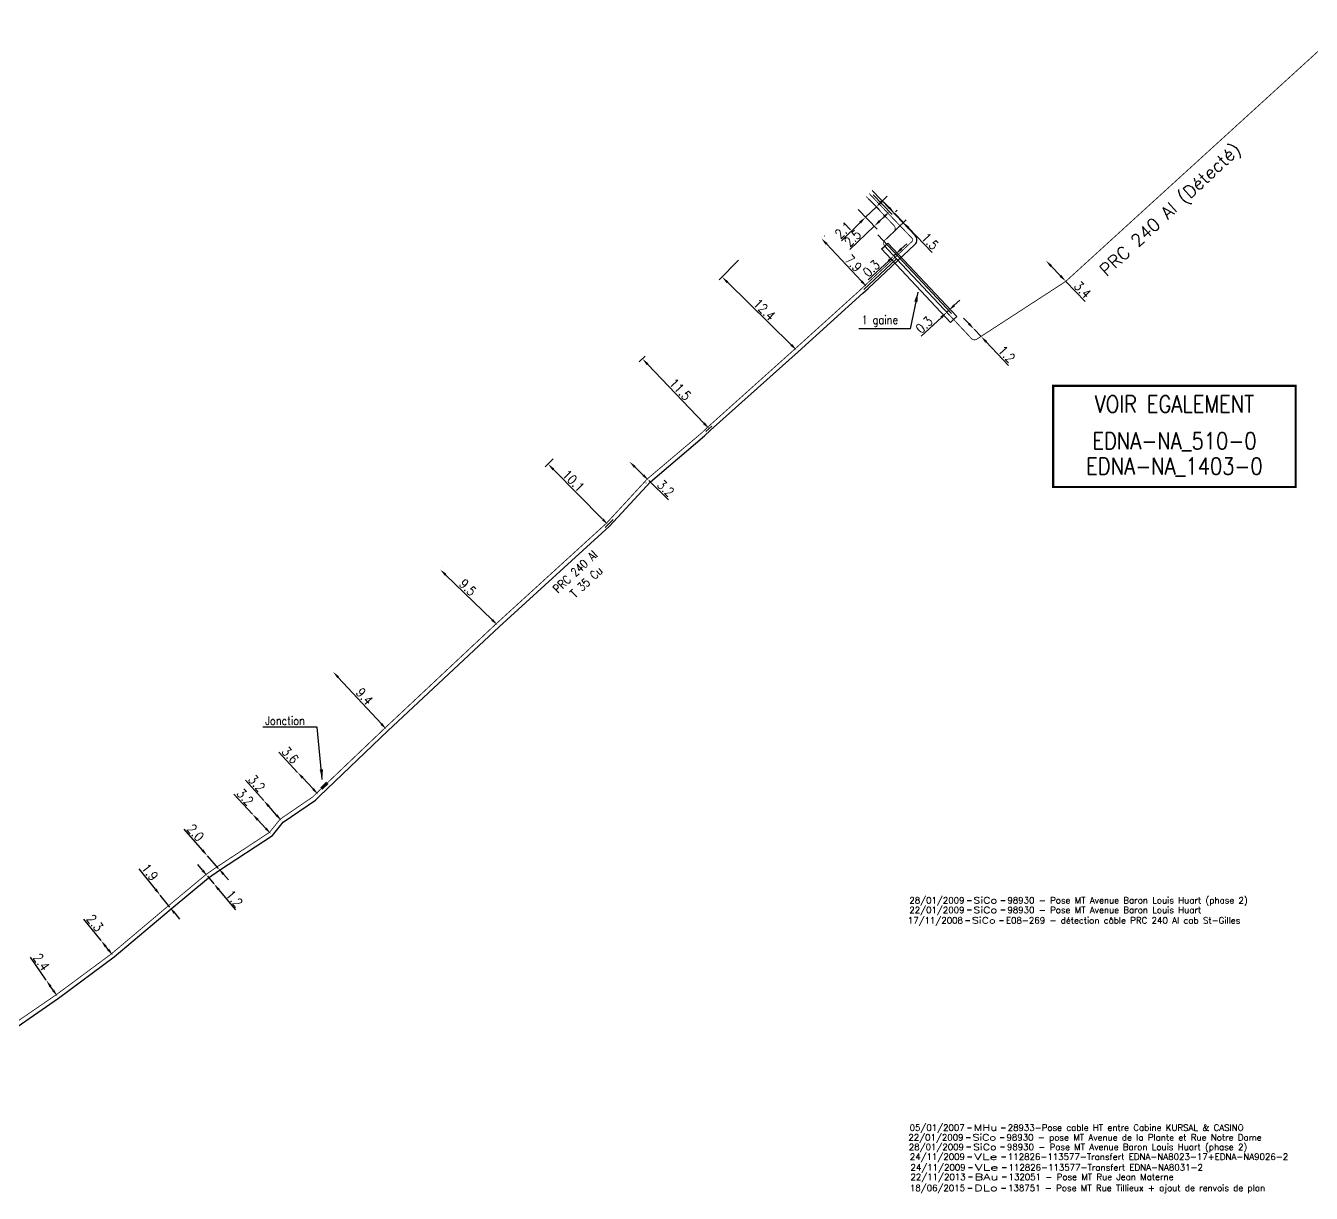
# Model space of a CAD drawing. Header units: millimetres. Extents: x 185000 to 186000, y 127000 to 128000.
# Drawn here: x 185335.6 to 185488.5, y 127728.3 to 127867.1 of the extents above; entities that cross this region are included whole.
import ezdxf
from ezdxf.enums import TextEntityAlignment as Align

# ---------------------------------------------------------------- set-up
doc = ezdxf.new("R2010")
doc.units = ezdxf.units.MM
doc.header["$PDMODE"] = 34
doc.layers.get('0').update_dxf_attribs({"linetype": 'CONTINUOUS'})
doc.layers.get('DEFPOINTS').update_dxf_attribs({"linetype": 'CONTINUOUS'})
for name, color, linetype in [('M_120', 5, 'M_ST_13'), ('M_300', 7, 'CONTINUOUS'), ('M_310', 7, 'M_MALT'), ('M_400', 7, 'CONTINUOUS'), ('M_930', 7, 'CONTINUOUS')]:
    doc.layers.add(name, color=color, linetype=linetype)
doc.layers.add('M_910', color=7, linetype='CONTINUOUS', plot=False)
doc.styles.get("Standard").update_dxf_attribs({"font": 'romans.shx', "width": 0.85})
doc.linetypes.add('M_MALT', pattern='A,8,-3,["T //",Standard,S=1,R=0,X=-2.54,Y=-0.5],-2', length=13)
doc.linetypes.add('M_ST_13', pattern='A,5,-0.3,["oo",Standard,S=1.5,R=0,X=0,Y=-0.5],-3', length=8.3)
doc.dimstyles.get("Standard").update_dxf_attribs({"dimtxt": 1.5, "dimasz": 1.2, "dimexe": 0.625, "dimexo": 0.625, "dimgap": 0.25, "dimtad": 1, "dimdec": 1, "dimzin": 0, "dimdsep": 46, "dimtxsty": 'Standard', "dimcen": -0.5, "dimadec": 0, "dimazin": 0, "dimtfac": 1, "dimtdec": 1, "dimtmove": 0, "dimatfit": 3, "dimfxl": 0, "dimtolj": 1, "dimtzin": 0, "dimarcsym": 0})

# ---------------------------------------------------------------- blocks, each defined once
blk = doc.blocks.new('GIS_MODF')
at = {"color": 0, "linetype": 'Continuous', "flags": 128}
for points in [[(-2.26, -0.01), (-1.76, -0.01)], [(1.76, -0.01), (2.26, -0.01)]]:
    blk.add_lwpolyline(points, dxfattribs=at)
at = {"color": 0, "linetype": 'Continuous'}
blk.add_attdef('DATE', text='', height=0.75, dxfattribs=at).set_placement((-2.58, -0.39), align=Align.RIGHT)
at = {"color": 0, "linetype": 'Continuous', "width": 3.590909}
blk.add_attdef('USER', text='', height=0.75, dxfattribs=at).set_placement((-1.52, -0.39), (1.31, -0.39), align=Align.FIT)
at = {"color": 0, "linetype": 'Continuous'}
blk.add_attdef('DESC', (2.53, -0.39), '', height=0.75, dxfattribs=at)
blk = doc.blocks.new('*D37')
at = {"layer": 'DEFPOINTS', "color": 0, "linetype": 'Continuous', "transparency": 16777216}
for p in [(185456.94, 127839.18), (185456.94, 127839.18), (185459.3, 127836.71)]:
    blk.add_point(p, dxfattribs=at)
at = {"layer": 'M_120', "color": 0, "linetype": 'Continuous', "lineweight": -2, "transparency": 16777216}
for p, q in [((185457.56, 127838.53), (185458.67, 127837.36)), ((185459.3, 127836.71), (185461.6, 127834.32))]:
    blk.add_line(p, q, dxfattribs=at)
at = {"layer": 'M_120', "color": 0, "linetype": 'Continuous', "transparency": 16777216}
for points in [[(185457.67, 127838.63), (185457.45, 127838.42), (185456.94, 127839.18)], [(185458.78, 127837.47), (185458.56, 127837.26), (185459.3, 127836.71)]]:
    blk.add_solid(points, dxfattribs=at)
at = {"layer": 'M_120', "color": 0, "linetype": 'Continuous', "transparency": 16777216, "insert": (185461.3, 127835.71), "char_height": 1.125, "attachment_point": 5, "rotation": 313.7896}
blk.add_mtext('\\A1;3.4', dxfattribs=at)
blk = doc.blocks.new('*D38')
at = {"layer": 'DEFPOINTS', "color": 0, "linetype": 'Continuous', "transparency": 16777216}
for p in [(185435.55, 127846.82), (185435.48, 127844.33), (185435.49, 127844.32)]:
    blk.add_point(p, dxfattribs=at)
at = {"layer": 'M_120', "color": 0, "linetype": 'Continuous', "lineweight": -2, "transparency": 16777216}
for p, q in [((185435.88, 127846.49), (185437.09, 127845.24)), ((185437.41, 127846.2), (185438.06, 127846.83)), ((185435.16, 127844.66), (185435.16, 127844.66)), ((185436.77, 127845.57), (185435.48, 127844.33)), ((185434.84, 127843.7), (185432.61, 127841.53))]:
    blk.add_line(p, q, dxfattribs=at)
at = {"layer": 'M_120', "color": 0, "linetype": 'Continuous', "transparency": 16777216}
for points in [[(185437.31, 127846.31), (185437.52, 127846.09), (185436.77, 127845.57)], [(185434.73, 127843.81), (185434.94, 127843.59), (185435.48, 127844.33)]]:
    blk.add_solid(points, dxfattribs=at)
at = {"layer": 'M_120', "color": 0, "linetype": 'Continuous', "transparency": 16777216, "insert": (185432.84, 127842.8), "char_height": 1.125, "attachment_point": 5, "rotation": 44.1611}
blk.add_mtext('\\A1;2.1', dxfattribs=at)
blk = doc.blocks.new('*D39')
at = {"layer": 'DEFPOINTS', "color": 0, "linetype": 'Continuous', "transparency": 16777216}
for p in [(185436.62, 127842.57), (185437.42, 127841.28), (185439.08, 127839.95)]:
    blk.add_point(p, dxfattribs=at)
at = {"layer": 'M_120', "color": 0, "linetype": 'Continuous', "lineweight": -2, "transparency": 16777216}
for p, q in [((185436.94, 127842.23), (185439.4, 127839.61)), ((185437.74, 127840.93), (185439.18, 127839.4)), ((185439.08, 127839.95), (185438.86, 127839.75)), ((185439.74, 127840.57), (185440.39, 127841.18)), ((185438.2, 127839.13), (185435.81, 127836.89))]:
    blk.add_line(p, q, dxfattribs=at)
at = {"layer": 'M_120', "color": 0, "linetype": 'Continuous', "transparency": 16777216}
for points in [[(185439.63, 127840.68), (185439.84, 127840.46), (185439.08, 127839.95)], [(185438.1, 127839.24), (185438.31, 127839.02), (185438.86, 127839.75)]]:
    blk.add_solid(points, dxfattribs=at)
at = {"layer": 'M_120', "color": 0, "linetype": 'Continuous', "transparency": 16777216, "insert": (185436.17, 127838.25), "char_height": 1.125, "attachment_point": 5, "rotation": 43.1804}
blk.add_mtext('\\A1;0.3', dxfattribs=at)
blk = doc.blocks.new('*D40')
at = {"layer": 'DEFPOINTS', "color": 0, "linetype": 'Continuous', "transparency": 16777216}
for p in [(185439.08, 127839.95), (185438.86, 127839.75), (185445.37, 127833.24)]:
    blk.add_point(p, dxfattribs=at)
at = {"layer": 'M_120', "color": 0, "linetype": 'Continuous', "lineweight": -2, "transparency": 16777216}
for p, q in [((185439.18, 127839.4), (185445.47, 127832.7)), ((185439.4, 127839.61), (185445.69, 127832.9)), ((185446.03, 127833.86), (185446.68, 127834.48)), ((185444.5, 127832.42), (185442.11, 127830.18)), ((185445.37, 127833.24), (185445.15, 127833.04))]:
    blk.add_line(p, q, dxfattribs=at)
at = {"layer": 'M_120', "color": 0, "linetype": 'Continuous', "transparency": 16777216}
for points in [[(185445.93, 127833.97), (185446.13, 127833.75), (185445.37, 127833.24)], [(185444.39, 127832.53), (185444.6, 127832.31), (185445.15, 127833.04)]]:
    blk.add_solid(points, dxfattribs=at)
at = {"layer": 'M_120', "color": 0, "linetype": 'Continuous', "transparency": 16777216, "insert": (185442.46, 127831.54), "char_height": 1.125, "attachment_point": 5, "rotation": 43.1804}
blk.add_mtext('\\A1;0.3', dxfattribs=at)
blk = doc.blocks.new('*D41')
at = {"layer": 'DEFPOINTS', "color": 0, "linetype": 'Continuous', "transparency": 16777216}
for p in [(185448.38, 127831.01), (185448.39, 127831.03), (185449.2, 127830.14)]:
    blk.add_point(p, dxfattribs=at)
at = {"layer": 'M_120', "color": 0, "linetype": 'Continuous', "lineweight": -2, "transparency": 16777216}
for p, q in [((185447.77, 127831.68), (185447.15, 127832.33)), ((185448.39, 127831.03), (185449.22, 127830.16)), ((185448.71, 127831.33), (185448.73, 127831.35)), ((185449.54, 127830.47), (185449.56, 127830.48)), ((185449.84, 127829.51), (185452.5, 127826.72))]:
    blk.add_line(p, q, dxfattribs=at)
at = {"layer": 'M_120', "color": 0, "linetype": 'Continuous', "transparency": 16777216}
for points in [[(185447.88, 127831.78), (185447.66, 127831.58), (185448.39, 127831.03)], [(185449.95, 127829.61), (185449.73, 127829.4), (185449.22, 127830.16)]]:
    blk.add_solid(points, dxfattribs=at)
at = {"layer": 'M_120', "color": 0, "linetype": 'Continuous', "transparency": 16777216, "insert": (185452.27, 127828.05), "char_height": 1.125, "attachment_point": 5, "rotation": 313.6431}
blk.add_mtext('\\A1;1.2', dxfattribs=at)
blk = doc.blocks.new('*D42')
at = {"layer": 'DEFPOINTS', "color": 0, "linetype": 'Continuous', "transparency": 16777216}
for p in [(185438.71, 127844.64), (185438.91, 127844.83), (185437.66, 127841.49)]:
    blk.add_point(p, dxfattribs=at)
at = {"layer": 'M_120', "color": 0, "linetype": 'Continuous', "lineweight": -2, "transparency": 16777216}
for p, q in [((185438.29, 127845.48), (185437.67, 127846.13)), ((185438.91, 127844.83), (185439.98, 127843.71)), ((185439.05, 127844.96), (185439.25, 127845.16)), ((185438, 127841.81), (185440.32, 127844.04)), ((185440.6, 127843.06), (185443.39, 127840.15))]:
    blk.add_line(p, q, dxfattribs=at)
at = {"layer": 'M_120', "color": 0, "linetype": 'Continuous', "transparency": 16777216}
for points in [[(185438.4, 127845.58), (185438.18, 127845.38), (185438.91, 127844.83)], [(185440.71, 127843.17), (185440.49, 127842.96), (185439.98, 127843.71)]]:
    blk.add_solid(points, dxfattribs=at)
at = {"layer": 'M_120', "color": 0, "linetype": 'Continuous', "transparency": 16777216, "insert": (185443.16, 127841.48), "char_height": 1.125, "attachment_point": 5, "rotation": 313.7575}
blk.add_mtext('\\A1;1.5', dxfattribs=at)
blk = doc.blocks.new('*D43')
at = {"layer": 'DEFPOINTS', "color": 0, "linetype": 'Continuous', "transparency": 16777216}
for p in [(185436.09, 127847.33), (185434.28, 127845.6), (185436.52, 127843.27)]:
    blk.add_point(p, dxfattribs=at)
at = {"layer": 'M_120', "color": 0, "linetype": 'Continuous', "lineweight": -2, "transparency": 16777216}
for p, q in [((185436.41, 127846.99), (185438.65, 127844.66)), ((185434.61, 127845.26), (185436.85, 127842.93)), ((185436.52, 127843.27), (185433.61, 127840.48)), ((185437.68, 127844.37), (185437.17, 127843.89))]:
    blk.add_line(p, q, dxfattribs=at)
at = {"layer": 'M_120', "color": 0, "linetype": 'Continuous', "transparency": 16777216}
for points in [[(185437.57, 127844.48), (185437.78, 127844.27), (185438.33, 127845)], [(185437.07, 127844), (185437.27, 127843.78), (185436.52, 127843.27)]]:
    blk.add_solid(points, dxfattribs=at)
at = {"layer": 'M_120', "color": 0, "linetype": 'Continuous', "transparency": 16777216, "insert": (185433.95, 127841.84), "char_height": 1.125, "attachment_point": 5, "rotation": 43.7637}
blk.add_mtext('\\A1;2.5', dxfattribs=at)
blk = doc.blocks.new('*D44')
at = {"layer": 'DEFPOINTS', "color": 0, "linetype": 'Continuous', "transparency": 16777216}
for p in [(185430.23, 127841.8), (185430.24, 127841.81), (185439.48, 127839.68)]:
    blk.add_point(p, dxfattribs=at)
at = {"layer": 'M_120', "color": 0, "linetype": 'Continuous', "lineweight": -2, "transparency": 16777216}
for p, q in [((185430.58, 127842.12), (185430.59, 127842.13)), ((185435.01, 127836.72), (185430.86, 127841.16)), ((185439.14, 127839.36), (185435.28, 127835.75))]:
    blk.add_line(p, q, dxfattribs=at)
at = {"layer": 'M_120', "color": 0, "linetype": 'Continuous', "transparency": 16777216}
for points in [[(185430.97, 127841.26), (185430.75, 127841.05), (185430.24, 127841.81)], [(185435.11, 127836.83), (185434.9, 127836.62), (185435.62, 127836.07)]]:
    blk.add_solid(points, dxfattribs=at)
at = {"layer": 'M_120', "color": 0, "linetype": 'Continuous', "transparency": 16777216, "insert": (185434.04, 127838.85), "char_height": 1.125, "attachment_point": 5, "rotation": 313.0841}
blk.add_mtext('\\A1;7.9', dxfattribs=at)
blk = doc.blocks.new('*D45')
at = {"layer": 'DEFPOINTS', "color": 0, "linetype": 'Continuous', "transparency": 16777216}
for p in [(185420.7, 127839.55), (185418.42, 127837.23), (185427.3, 127828.53)]:
    blk.add_point(p, dxfattribs=at)
at = {"layer": 'M_120', "color": 0, "linetype": 'Continuous', "lineweight": -2, "transparency": 16777216}
for p, q in [((185420.37, 127839.22), (185418.09, 127836.89)), ((185426.65, 127829.16), (185419.06, 127836.6)), ((185426.97, 127828.19), (185426.97, 127828.19))]:
    blk.add_line(p, q, dxfattribs=at)
at = {"layer": 'M_120', "color": 0, "linetype": 'Continuous', "transparency": 16777216}
for points in [[(185419.17, 127836.7), (185418.96, 127836.49), (185418.42, 127837.23)], [(185426.76, 127829.26), (185426.55, 127829.05), (185427.3, 127828.53)]]:
    blk.add_solid(points, dxfattribs=at)
at = {"layer": 'M_120', "color": 0, "linetype": 'Continuous', "transparency": 16777216, "insert": (185423.44, 127833.35), "char_height": 1.125, "attachment_point": 5, "rotation": 315.5798}
blk.add_mtext('\\A1;12.4', dxfattribs=at)
blk = doc.blocks.new('*D46')
at = {"layer": 'DEFPOINTS', "color": 0, "linetype": 'Continuous', "transparency": 16777216}
for p in [(185408.23, 127826.83), (185408.94, 127827.51), (185416.17, 127818.51)]:
    blk.add_point(p, dxfattribs=at)
at = {"layer": 'M_120', "color": 0, "linetype": 'Continuous', "lineweight": -2, "transparency": 16777216}
for p, q in [((185408.57, 127827.15), (185409.28, 127827.83)), ((185416.26, 127819.84), (185409.56, 127826.86)), ((185416.51, 127818.84), (185417.22, 127819.51))]:
    blk.add_line(p, q, dxfattribs=at)
at = {"layer": 'M_120', "color": 0, "linetype": 'Continuous', "transparency": 16777216}
for points in [[(185409.67, 127826.96), (185409.45, 127826.75), (185408.94, 127827.51)], [(185416.37, 127819.95), (185416.15, 127819.74), (185416.88, 127819.19)]]:
    blk.add_solid(points, dxfattribs=at)
at = {"layer": 'M_120', "color": 0, "linetype": 'Continuous', "transparency": 16777216, "insert": (185413.45, 127823.87), "char_height": 1.125, "attachment_point": 5, "rotation": 313.687}
blk.add_mtext('\\A1;11.5', dxfattribs=at)
blk = doc.blocks.new('*D47')
at = {"layer": 'DEFPOINTS', "color": 0, "linetype": 'Continuous', "transparency": 16777216}
for p in [(185407.41, 127815.27), (185407.43, 127815.29), (185409.72, 127813.05)]:
    blk.add_point(p, dxfattribs=at)
at = {"layer": 'M_120', "color": 0, "linetype": 'Continuous', "lineweight": -2, "transparency": 16777216}
for p, q in [((185407.1, 127814.95), (185407.08, 127814.93)), ((185408.05, 127814.64), (185409.05, 127813.66)), ((185409.39, 127812.72), (185409.37, 127812.7)), ((185409.7, 127813.03), (185412.04, 127810.74))]:
    blk.add_line(p, q, dxfattribs=at)
at = {"layer": 'M_120', "color": 0, "linetype": 'Continuous', "transparency": 16777216}
for points in [[(185408.16, 127814.75), (185407.95, 127814.53), (185407.41, 127815.27)], [(185409.16, 127813.77), (185408.95, 127813.56), (185409.7, 127813.03)]]:
    blk.add_solid(points, dxfattribs=at)
at = {"layer": 'M_120', "color": 0, "linetype": 'Continuous', "transparency": 16777216, "insert": (185411.72, 127812.11), "char_height": 1.125, "attachment_point": 5, "rotation": 315.684}
blk.add_mtext('\\A1;3.2', dxfattribs=at)
blk = doc.blocks.new('*D48')
at = {"layer": 'DEFPOINTS', "color": 0, "linetype": 'Continuous', "transparency": 16777216}
for p in [(185398.67, 127815.92), (185397.73, 127814.99), (185405.8, 127808.71)]:
    blk.add_point(p, dxfattribs=at)
at = {"layer": 'M_120', "color": 0, "linetype": 'Continuous', "lineweight": -2, "transparency": 16777216}
for p, q in [((185398.33, 127815.59), (185397.39, 127814.66)), ((185404.22, 127808.42), (185398.36, 127814.35)), ((185405.47, 127808.38), (185404.52, 127807.45))]:
    blk.add_line(p, q, dxfattribs=at)
at = {"layer": 'M_120', "color": 0, "linetype": 'Continuous', "transparency": 16777216}
for points in [[(185398.46, 127814.45), (185398.25, 127814.24), (185397.73, 127814.99)], [(185404.33, 127808.52), (185404.12, 127808.31), (185404.86, 127807.78)]]:
    blk.add_solid(points, dxfattribs=at)
at = {"layer": 'M_120', "color": 0, "linetype": 'Continuous', "transparency": 16777216, "insert": (185400.74, 127813), "char_height": 1.125, "attachment_point": 5, "rotation": 314.7018}
blk.add_mtext('\\A1;10.1', dxfattribs=at)
blk = doc.blocks.new('*D49')
at = {"layer": 'DEFPOINTS', "color": 0, "linetype": 'Continuous', "transparency": 16777216}
for p in [(185384.9, 127802.45), (185384.9, 127802.45), (185391.74, 127795.83)]:
    blk.add_point(p, dxfattribs=at)
at = {"layer": 'M_120', "color": 0, "linetype": 'Continuous', "lineweight": -2, "transparency": 16777216}
for p, q in [((185385.22, 127802.79), (185385.22, 127802.79)), ((185391.09, 127796.45), (185385.54, 127801.82))]:
    blk.add_line(p, q, dxfattribs=at)
at = {"layer": 'M_120', "color": 0, "linetype": 'Continuous', "transparency": 16777216}
for points in [[(185385.65, 127801.93), (185385.44, 127801.71), (185384.9, 127802.45)], [(185391.19, 127796.56), (185390.98, 127796.34), (185391.74, 127795.83)]]:
    blk.add_solid(points, dxfattribs=at)
at = {"layer": 'M_120', "color": 0, "linetype": 'Continuous', "transparency": 16777216, "insert": (185388.17, 127800.32), "char_height": 1.125, "attachment_point": 5, "rotation": 315.9284}
blk.add_mtext('\\A1;9.5', dxfattribs=at)
blk = doc.blocks.new('*D50')
at = {"layer": 'DEFPOINTS', "color": 0, "linetype": 'Continuous', "transparency": 16777216}
for p in [(185372.16, 127790.29), (185372.16, 127790.29), (185378.52, 127783.43)]:
    blk.add_point(p, dxfattribs=at)
at = {"layer": 'M_120', "color": 0, "linetype": 'Continuous', "lineweight": -2, "transparency": 16777216}
blk.add_line((185377.9, 127784.09), (185372.77, 127789.63), dxfattribs=at)
at = {"layer": 'M_120', "color": 0, "linetype": 'Continuous', "transparency": 16777216}
for points in [[(185372.88, 127789.73), (185372.66, 127789.53), (185372.16, 127790.29)], [(185378.01, 127784.2), (185377.79, 127783.99), (185378.52, 127783.43)]]:
    blk.add_solid(points, dxfattribs=at)
at = {"layer": 'M_120', "color": 0, "linetype": 'Continuous', "transparency": 16777216, "insert": (185375.89, 127787.37), "char_height": 1.125, "attachment_point": 5, "rotation": 312.8153}
blk.add_mtext('\\A1;9.4', dxfattribs=at)
blk = doc.blocks.new('*D51')
at = {"layer": 'DEFPOINTS', "color": 0, "linetype": 'Continuous', "transparency": 16777216}
for p in [(185367.94, 127778.33), (185367.94, 127778.33), (185370.39, 127775.7)]:
    blk.add_point(p, dxfattribs=at)
at = {"layer": 'M_120', "color": 0, "linetype": 'Continuous', "lineweight": -2, "transparency": 16777216}
for p, q in [((185367.94, 127778.33), (185365.7, 127780.73)), ((185369.78, 127776.36), (185368.55, 127777.67))]:
    blk.add_line(p, q, dxfattribs=at)
at = {"layer": 'M_120', "color": 0, "linetype": 'Continuous', "transparency": 16777216}
for points in [[(185368.66, 127777.78), (185368.44, 127777.57), (185367.94, 127778.33)], [(185369.89, 127776.46), (185369.67, 127776.25), (185370.39, 127775.7)]]:
    blk.add_solid(points, dxfattribs=at)
at = {"layer": 'M_120', "color": 0, "linetype": 'Continuous', "transparency": 16777216, "insert": (185367.06, 127780.37), "char_height": 1.125, "attachment_point": 5, "rotation": 312.9523}
blk.add_mtext('\\A1;3.6', dxfattribs=at)
blk = doc.blocks.new('*D64')
at = {"layer": 'DEFPOINTS', "color": 0, "linetype": 'Continuous', "transparency": 16777216}
for p in [(185363.91, 127774.97), (185363.91, 127774.97), (185366.03, 127772.58)]:
    blk.add_point(p, dxfattribs=at)
at = {"layer": 'M_120', "color": 0, "linetype": 'Continuous', "lineweight": -2, "transparency": 16777216}
for p, q in [((185363.91, 127774.97), (185361.73, 127777.42)), ((185365.44, 127773.25), (185364.51, 127774.3))]:
    blk.add_line(p, q, dxfattribs=at)
at = {"layer": 'M_120', "color": 0, "linetype": 'Continuous', "transparency": 16777216}
for points in [[(185364.62, 127774.4), (185364.4, 127774.2), (185363.91, 127774.97)], [(185365.55, 127773.35), (185365.32, 127773.15), (185366.03, 127772.58)]]:
    blk.add_solid(points, dxfattribs=at)
at = {"layer": 'M_120', "color": 0, "linetype": 'Continuous', "transparency": 16777216, "insert": (185363.08, 127777.03), "char_height": 1.125, "attachment_point": 5, "rotation": 311.619}
blk.add_mtext('\\A1;3.2', dxfattribs=at)
blk = doc.blocks.new('*D65')
at = {"layer": 'DEFPOINTS', "color": 0, "linetype": 'Continuous', "transparency": 16777216}
for p in [(185362.58, 127773.35), (185362.58, 127773.35), (185364.77, 127771.02)]:
    blk.add_point(p, dxfattribs=at)
at = {"layer": 'M_120', "color": 0, "linetype": 'Continuous', "lineweight": -2, "transparency": 16777216}
for p, q in [((185362.58, 127773.35), (185360.34, 127775.75)), ((185364.15, 127771.67), (185363.2, 127772.69))]:
    blk.add_line(p, q, dxfattribs=at)
at = {"layer": 'M_120', "color": 0, "linetype": 'Continuous', "transparency": 16777216}
for points in [[(185363.31, 127772.8), (185363.09, 127772.59), (185362.58, 127773.35)], [(185364.26, 127771.78), (185364.05, 127771.57), (185364.77, 127771.02)]]:
    blk.add_solid(points, dxfattribs=at)
at = {"layer": 'M_120', "color": 0, "linetype": 'Continuous', "transparency": 16777216, "insert": (185361.7, 127775.39), "char_height": 1.125, "attachment_point": 5, "rotation": 313.1066}
blk.add_mtext('\\A1;3.2', dxfattribs=at)
blk = doc.blocks.new('*D66')
at = {"layer": 'DEFPOINTS', "color": 0, "linetype": 'Continuous', "transparency": 16777216}
for p in [(185357.21, 127768.41), (185357.21, 127768.41), (185358.53, 127766.91)]:
    blk.add_point(p, dxfattribs=at)
at = {"layer": 'M_120', "color": 0, "linetype": 'Continuous', "lineweight": -2, "transparency": 16777216}
for p, q in [((185356.61, 127769.09), (185354.46, 127771.56)), ((185358.53, 127766.91), (185357.21, 127768.41)), ((185359.12, 127766.23), (185359.71, 127765.55))]:
    blk.add_line(p, q, dxfattribs=at)
at = {"layer": 'M_120', "color": 0, "linetype": 'Continuous', "transparency": 16777216}
for points in [[(185356.73, 127769.19), (185356.5, 127768.99), (185357.21, 127768.41)], [(185359.23, 127766.33), (185359.01, 127766.13), (185358.53, 127766.91)]]:
    blk.add_solid(points, dxfattribs=at)
at = {"layer": 'M_120', "color": 0, "linetype": 'Continuous', "transparency": 16777216, "insert": (185355.8, 127771.16), "char_height": 1.125, "attachment_point": 5, "rotation": 311.2032}
blk.add_mtext('\\A1;2.0', dxfattribs=at)
blk = doc.blocks.new('*D67')
at = {"layer": 'DEFPOINTS', "color": 0, "linetype": 'Continuous', "transparency": 16777216}
for p in [(185357.21, 127766), (185357.98, 127765.08), (185357.98, 127765.08)]:
    blk.add_point(p, dxfattribs=at)
at = {"layer": 'M_120', "color": 0, "linetype": 'Continuous', "lineweight": -2, "transparency": 16777216}
for p, q in [((185356.63, 127766.69), (185356.06, 127767.38)), ((185357.21, 127766), (185357.98, 127765.08)), ((185358.55, 127764.39), (185360.57, 127761.97))]:
    blk.add_line(p, q, dxfattribs=at)
at = {"layer": 'M_120', "color": 0, "linetype": 'Continuous', "transparency": 16777216}
for points in [[(185356.75, 127766.79), (185356.52, 127766.59), (185357.21, 127766)], [(185358.67, 127764.48), (185358.44, 127764.29), (185357.98, 127765.08)]]:
    blk.add_solid(points, dxfattribs=at)
at = {"layer": 'M_120', "color": 0, "linetype": 'Continuous', "transparency": 16777216, "insert": (185360.42, 127763.31), "char_height": 1.125, "attachment_point": 5, "rotation": 309.8324}
blk.add_mtext('\\A1;1.2', dxfattribs=at)
blk = doc.blocks.new('*D68')
at = {"layer": 'DEFPOINTS', "color": 0, "linetype": 'Continuous', "transparency": 16777216}
for p in [(185351.6, 127763.73), (185351.6, 127763.73), (185352.75, 127762.29)]:
    blk.add_point(p, dxfattribs=at)
at = {"layer": 'M_120', "color": 0, "linetype": 'Continuous', "lineweight": -2, "transparency": 16777216}
for p, q in [((185351.04, 127764.44), (185349.1, 127766.85)), ((185352.75, 127762.29), (185351.6, 127763.73)), ((185353.32, 127761.59), (185353.88, 127760.89))]:
    blk.add_line(p, q, dxfattribs=at)
at = {"layer": 'M_120', "color": 0, "linetype": 'Continuous', "transparency": 16777216}
for points in [[(185351.15, 127764.53), (185350.92, 127764.34), (185351.6, 127763.73)], [(185353.43, 127761.68), (185353.2, 127761.49), (185352.75, 127762.29)]]:
    blk.add_solid(points, dxfattribs=at)
at = {"layer": 'M_120', "color": 0, "linetype": 'Continuous', "transparency": 16777216, "insert": (185350.37, 127766.47), "char_height": 1.125, "attachment_point": 5, "rotation": 308.6871}
blk.add_mtext('\\A1;1.9', dxfattribs=at)
blk = doc.blocks.new('*D69')
at = {"layer": 'DEFPOINTS', "color": 0, "linetype": 'Continuous', "transparency": 16777216}
for p in [(185344.56, 127758.33), (185344.56, 127758.33), (185345.97, 127756.57)]:
    blk.add_point(p, dxfattribs=at)
at = {"layer": 'M_120', "color": 0, "linetype": 'Continuous', "lineweight": -2, "transparency": 16777216}
for p, q in [((185344.56, 127758.33), (185342.51, 127760.89)), ((185345.41, 127757.27), (185345.13, 127757.63))]:
    blk.add_line(p, q, dxfattribs=at)
at = {"layer": 'M_120', "color": 0, "linetype": 'Continuous', "transparency": 16777216}
for points in [[(185345.24, 127757.72), (185345.01, 127757.53), (185344.56, 127758.33)], [(185345.53, 127757.37), (185345.29, 127757.18), (185345.97, 127756.57)]]:
    blk.add_solid(points, dxfattribs=at)
at = {"layer": 'M_120', "color": 0, "linetype": 'Continuous', "transparency": 16777216, "insert": (185343.84, 127760.43), "char_height": 1.125, "attachment_point": 5, "rotation": 308.6871}
blk.add_mtext('\\A1;2.3', dxfattribs=at)
blk = doc.blocks.new('*D70')
at = {"layer": 'DEFPOINTS', "color": 0, "linetype": 'Continuous', "transparency": 16777216}
for p in [(185338.05, 127753.62), (185338.05, 127753.62), (185339.38, 127751.68)]:
    blk.add_point(p, dxfattribs=at)
at = {"layer": 'M_120', "color": 0, "linetype": 'Continuous', "lineweight": -2, "transparency": 16777216}
for p, q in [((185338.05, 127753.62), (185336.17, 127756.36)), ((185338.87, 127752.42), (185338.56, 127752.88))]:
    blk.add_line(p, q, dxfattribs=at)
at = {"layer": 'M_120', "color": 0, "linetype": 'Continuous', "transparency": 16777216}
for points in [[(185338.68, 127752.96), (185338.43, 127752.79), (185338.05, 127753.62)], [(185338.99, 127752.51), (185338.74, 127752.34), (185339.38, 127751.68)]]:
    blk.add_solid(points, dxfattribs=at)
at = {"layer": 'M_120', "color": 0, "linetype": 'Continuous', "transparency": 16777216, "insert": (185337.47, 127755.79), "char_height": 1.125, "attachment_point": 5, "rotation": 304.4479}
blk.add_mtext('\\A1;2.4', dxfattribs=at)
blk = doc.blocks.new('M_300_03')
at = {"color": 0, "linetype": 'Continuous'}
blk.add_solid([(-0.5, 0.1875), (-0.5, -0.1875), (0.5, 0.1875), (0.5, -0.1875)], dxfattribs=at)
at = {"color": 0, "linetype": 'Continuous', "width": 0.75, "flags": 3}
for tag, p in [('DEF_LEG', (0, -5)), ('DEF_COUP', (0, -7.5)), ('DEF_TYPE', (0, -10))]:
    blk.add_attdef(tag, text='', height=1.2, dxfattribs=at).set_placement(p, align=Align.MIDDLE)

msp = doc.modelspace()

# ---------------------------------------------------------------- linework, layer by layer
at = {"layer": 'M_120', "const_width": 0.1}
for points in [[(185492.58, 127867.05), (185482.49, 127857.85), (185467.93, 127844.58), (185459.3, 127836.71), (185448.72, 127829.84, -0.364514), (185448.08, 127829.91), (185447.67, 127830.35), (185445.15, 127833.04), (185438.86, 127839.75), (185437.77, 127840.91, -0.414214), (185437.79, 127841.62), (185438, 127841.81), (185438.86, 127842.64, 0.414227), (185438.87, 127843.34), (185436.77, 127845.54), (185435.55, 127846.81)], [(185331.28, 127746.44), (185339.23, 127751.89), (185345.82, 127756.77), (185352.59, 127762.48), (185357.06, 127766.2), (185358.39, 127767.12), (185364.6, 127771.2), (185365.87, 127772.77), (185369.72, 127775.4), (185370.22, 127775.88), (185378.34, 127783.61), (185391.57, 127796.01), (185404.68, 127807.96), (185409.54, 127813.23), (185416.01, 127818.7), (185416.71, 127819.37), (185427.13, 127828.71), (185434.82, 127835.66), (185435.45, 127836.25), (185441.02, 127841.46, 0.417472), (185441.03, 127841.82), (185438, 127844.97), (185435.91, 127847.16)]]:
    msp.add_lwpolyline(points, format="xyb", dxfattribs=at)
at = {"layer": 'M_310', "ltscale": 0.5}
msp.add_lwpolyline([(185331.56, 127746.03), (185339.52, 127751.48), (185346.13, 127756.38), (185352.92, 127762.1), (185357.36, 127765.8), (185358.66, 127766.7), (185364.94, 127770.83), (185366.21, 127772.4), (185370.06, 127775.04), (185370.56, 127775.52), (185378.69, 127783.25), (185391.91, 127795.64), (185405.03, 127807.6), (185409.89, 127812.87), (185416.34, 127818.33), (185417.05, 127819.01), (185427.46, 127828.34), (185435.16, 127835.29), (185435.79, 127835.88), (185441.36, 127841.1, 0.417472), (185441.39, 127842.16), (185438.36, 127845.32), (185436.27, 127847.51)], format="xyb", dxfattribs=at)
at = {"layer": 'M_400', "color": 7, "linetype": 'CONTINUOUS'}
for p, q in [((185437.4, 127840.57), (185437.77, 127840.91)), ((185437.4, 127840.57), (185445.6, 127831.83)), ((185438.13, 127841.25), (185437.77, 127840.91)), ((185438.13, 127841.25), (185446.33, 127832.52)), ((185446.33, 127832.52), (185445.96, 127832.18)), ((185445.6, 127831.83), (185445.96, 127832.18))]:
    msp.add_line(p, q, dxfattribs=at)
at = {"layer": 'M_930', "const_width": 0.25}
msp.add_lwpolyline([(185457.8, 127824.29), (185486.64, 127824.29), (185486.64, 127812.26), (185457.8, 127812.26)], close=True, dxfattribs=at)

# ---------------------------------------------------------------- block references
at = {"layer": 'M_300', "rotation": 44.06710975534374}
msp.add_blockref('M_300_03', (185371.11, 127776.73), dxfattribs=at)
at = {"layer": 'M_910'}
ref = msp.add_blockref('GIS_MODF', (185449.83, 127763.12), dxfattribs=at)
ref.add_attrib('DATE', '28/01/2009', dxfattribs={"layer": '0', "color": 0, "linetype": 'Continuous', "height": 0.75}).set_placement((185447.25, 127762.74), align=Align.RIGHT)
ref.add_attrib('USER', 'SiCo', dxfattribs={"layer": '0', "color": 0, "linetype": 'Continuous', "height": 0.75, "width": 1.215385}).set_placement((185448.31, 127762.74), (185451.14, 127762.74), align=Align.FIT)
ref.add_attrib('DESC', '98930 - Pose MT Avenue Baron Louis Huart (phase 2)', (185452.36, 127762.74), dxfattribs={"layer": '0', "color": 0, "linetype": 'Continuous', "height": 0.75})
ref = msp.add_blockref('GIS_MODF', (185449.83, 127761.98), dxfattribs=at)
ref.add_attrib('DATE', '22/01/2009', dxfattribs={"layer": '0', "color": 0, "linetype": 'Continuous', "height": 0.75}).set_placement((185447.25, 127761.59), align=Align.RIGHT)
ref.add_attrib('USER', 'SiCo', dxfattribs={"layer": '0', "color": 0, "linetype": 'Continuous', "height": 0.75, "width": 1.215385}).set_placement((185448.31, 127761.59), (185451.14, 127761.59), align=Align.FIT)
ref.add_attrib('DESC', '98930 - Pose MT Avenue Baron Louis Huart', (185452.36, 127761.59), dxfattribs={"layer": '0', "color": 0, "linetype": 'Continuous', "height": 0.75})
ref = msp.add_blockref('GIS_MODF', (185449.65, 127760.74), dxfattribs=at)
ref.add_attrib('DATE', '17/11/2008', dxfattribs={"layer": '0', "color": 0, "linetype": 'Continuous', "height": 0.75}).set_placement((185447.07, 127760.35), align=Align.RIGHT)
ref.add_attrib('USER', 'SiCo', dxfattribs={"layer": '0', "color": 0, "linetype": 'Continuous', "height": 0.75, "width": 1.215385}).set_placement((185448.14, 127760.35), (185450.96, 127760.35), align=Align.FIT)
ref.add_attrib('DESC', 'E08-269 - détection câble PRC 240 Al cab St-Gilles', (185452.18, 127760.35), dxfattribs={"layer": '0', "color": 0, "linetype": 'Continuous', "height": 0.75})
ref = msp.add_blockref('GIS_MODF', (185449.86, 127736.09), dxfattribs=at)
ref.add_attrib('DATE', '05/01/2007', dxfattribs={"layer": '0', "color": 0, "linetype": 'Continuous', "height": 0.75}).set_placement((185447.28, 127735.71), align=Align.RIGHT)
ref.add_attrib('USER', 'MHu', dxfattribs={"layer": '0', "color": 0, "linetype": 'Continuous', "height": 0.75, "width": 1.295082}).set_placement((185448.34, 127735.71), (185451.16, 127735.71), align=Align.FIT)
ref.add_attrib('DESC', '28933-Pose cable HT entre Cabine KURSAL & CASINO', (185452.39, 127735.71), dxfattribs={"layer": '0', "color": 0, "linetype": 'Continuous', "height": 0.75})
ref = msp.add_blockref('GIS_MODF', (185449.72, 127734.93), dxfattribs=at)
ref.add_attrib('DATE', '22/01/2009', dxfattribs={"layer": '0', "color": 0, "linetype": 'Continuous', "height": 0.75}).set_placement((185447.14, 127734.55), align=Align.RIGHT)
ref.add_attrib('USER', 'SiCo', dxfattribs={"layer": '0', "color": 0, "linetype": 'Continuous', "height": 0.75, "width": 1.215385}).set_placement((185448.2, 127734.55), (185451.02, 127734.55), align=Align.FIT)
ref.add_attrib('DESC', '98930 - pose MT Avenue de la Plante et Rue Notre Dame', (185452.25, 127734.55), dxfattribs={"layer": '0', "color": 0, "linetype": 'Continuous', "height": 0.75})
ref = msp.add_blockref('GIS_MODF', (185449.77, 127733.8), dxfattribs=at)
ref.add_attrib('DATE', '28/01/2009', dxfattribs={"layer": '0', "color": 0, "linetype": 'Continuous', "height": 0.75}).set_placement((185447.19, 127733.41), align=Align.RIGHT)
ref.add_attrib('USER', 'SiCo', dxfattribs={"layer": '0', "color": 0, "linetype": 'Continuous', "height": 0.75, "width": 1.215385}).set_placement((185448.26, 127733.41), (185451.08, 127733.41), align=Align.FIT)
ref.add_attrib('DESC', '98930 - Pose MT Avenue Baron Louis Huart (phase 2)', (185452.3, 127733.41), dxfattribs={"layer": '0', "color": 0, "linetype": 'Continuous', "height": 0.75})
ref = msp.add_blockref('GIS_MODF', (185449.89, 127732.64), dxfattribs=at)
ref.add_attrib('DATE', '24/11/2009', dxfattribs={"layer": '0', "color": 0, "linetype": 'Continuous', "height": 0.75}).set_placement((185447.31, 127732.25), align=Align.RIGHT)
ref.add_attrib('USER', 'VLe', dxfattribs={"layer": '0', "color": 0, "linetype": 'Continuous', "height": 0.75, "width": 1.58}).set_placement((185448.37, 127732.25), (185451.19, 127732.25), align=Align.FIT)
ref.add_attrib('DESC', '112826-113577-Transfert EDNA-NA8023-17+EDNA-NA9026-2 ', (185452.42, 127732.25), dxfattribs={"layer": '0', "color": 0, "linetype": 'Continuous', "height": 0.75})
ref = msp.add_blockref('GIS_MODF', (185449.97, 127731.36), dxfattribs=at)
ref.add_attrib('DATE', '24/11/2009', dxfattribs={"layer": '0', "color": 0, "linetype": 'Continuous', "height": 0.75}).set_placement((185447.39, 127730.98), align=Align.RIGHT)
ref.add_attrib('USER', 'VLe', dxfattribs={"layer": '0', "color": 0, "linetype": 'Continuous', "height": 0.75, "width": 1.58}).set_placement((185448.46, 127730.98), (185451.28, 127730.98), align=Align.FIT)
ref.add_attrib('DESC', '112826-113577-Transfert EDNA-NA8031-2', (185452.5, 127730.98), dxfattribs={"layer": '0', "color": 0, "linetype": 'Continuous', "height": 0.75})
ref = msp.add_blockref('GIS_MODF', (185449.97, 127730.24), dxfattribs=at)
ref.add_attrib('DATE', '22/11/2013', dxfattribs={"layer": '0', "color": 0, "linetype": 'Continuous', "height": 0.75}).set_placement((185447.39, 127729.86), align=Align.RIGHT)
ref.add_attrib('USER', 'BAu', dxfattribs={"layer": '0', "color": 0, "linetype": 'Continuous', "height": 0.75, "width": 1.462963}).set_placement((185448.46, 127729.86), (185451.28, 127729.86), align=Align.FIT)
ref.add_attrib('DESC', '132051 - Pose MT Rue Jean Materne', (185452.5, 127729.86), dxfattribs={"layer": '0', "color": 0, "linetype": 'Continuous', "height": 0.75})
ref = msp.add_blockref('GIS_MODF', (185449.91, 127728.92), dxfattribs=at)
ref.add_attrib('DATE', '18/06/2015', dxfattribs={"layer": '0', "color": 0, "linetype": 'Continuous', "height": 0.75}).set_placement((185447.32, 127728.54), align=Align.RIGHT)
ref.add_attrib('USER', 'DLo', dxfattribs={"layer": '0', "color": 0, "linetype": 'Continuous', "height": 0.75, "width": 1.462963}).set_placement((185448.39, 127728.54), (185451.21, 127728.54), align=Align.FIT)
ref.add_attrib('DESC', '138751 - Pose MT Rue Tillieux + ajout de renvois de plan', (185452.44, 127728.54), dxfattribs={"layer": '0', "color": 0, "linetype": 'Continuous', "height": 0.75})

# ---------------------------------------------------------------- texts
at = {"layer": 'M_120'}
msp.add_text('PRC 240 Al (Détecté)', height=1.5, rotation=43.0736, dxfattribs=at).set_placement((185471.76, 127845.18), align=Align.MIDDLE)
at = {"layer": 'M_120', "width": 0.85}
msp.add_text('PRC 240 Al', height=1, rotation=43.0736, dxfattribs=at).set_placement((185400.95, 127802.18), align=Align.MIDDLE)
at = {"layer": 'M_300', "linetype": 'Continuous', "insert": (185368.81, 127784.47), "char_height": 1, "attachment_point": 6}
msp.add_mtext('Jonction', dxfattribs=at)
at = {"layer": 'M_310', "width": 0.85}
msp.add_text('T 35 Cu', height=1, rotation=43.0736, dxfattribs=at).set_placement((185402.28, 127800.95), align=Align.MIDDLE)
at = {"layer": 'M_400', "insert": (185439.35, 127831.97), "char_height": 1, "attachment_point": 6}
msp.add_mtext('1 gaine', dxfattribs=at)
at = {"layer": 'M_930', "width": 0.85}
for s, p in [('VOIR EGALEMENT', (185472.22, 127821.12)), ('EDNA-NA_510-0', (185472.22, 127816.74)), ('EDNA-NA_1403-0', (185472.22, 127813.74))]:
    msp.add_text(s, height=2, dxfattribs=at).set_placement(p, align=Align.CENTER)

# ---------------------------------------------------------------- dimensions: what is measured, and where the dimension line sits
at = {"layer": 'M_120', "linetype": 'Continuous'}
dim = msp.add_linear_dim(base=(185435.48, 127844.33), p1=(185435.55, 127846.82), p2=(185435.49, 127844.32), angle=44.1611, text='2.1', dimstyle='Standard', override={"dimscale": 0.75}, dxfattribs=at)
dim.commit()
dim.dimension.update_dxf_attribs({"geometry": '*D38', "text_midpoint": (185433.36, 127842.26), "dimtype": 160})
for base, p1, p2, angle, picture, middle in [((185436.52, 127843.27), (185436.09, 127847.33), (185434.28, 127845.6), 43.7637, '*D43', (185434.46, 127841.3)), ((185438.91, 127844.83), (185437.66, 127841.49), (185438.71, 127844.64), 313.7575, '*D42', (185442.62, 127840.96)), ((185430.24, 127841.81), (185439.48, 127839.68), (185430.23, 127841.8), 313.0841, '*D44', (185433.49, 127838.34)), ((185439.08, 127839.95), (185437.42, 127841.28), (185436.62, 127842.57), 223.1804, '*D39', (185436.68, 127837.7)), ((185445.37, 127833.24), (185438.86, 127839.75), (185439.08, 127839.95), 223.1804, '*D40', (185442.97, 127830.99)), ((185418.42, 127837.23), (185427.3, 127828.53), (185420.7, 127839.55), 315.5798, '*D45', (185422.92, 127832.82)), ((185456.94, 127839.18), (185459.3, 127836.71), (185456.94, 127839.18), 313.7896, '*D37', (185460.76, 127835.19)), ((185448.39, 127831.03), (185449.2, 127830.14), (185448.38, 127831.01), 313.6431, '*D41', (185451.73, 127827.53)), ((185408.94, 127827.51), (185416.17, 127818.51), (185408.23, 127826.83), 313.687, '*D46', (185412.91, 127823.35)), ((185397.73, 127814.99), (185405.8, 127808.71), (185398.67, 127815.92), 314.7018, '*D48', (185400.21, 127812.48)), ((185407.41, 127815.27), (185409.72, 127813.05), (185407.43, 127815.29), 315.684, '*D47', (185411.19, 127811.57)), ((185384.9, 127802.45), (185391.74, 127795.83), (185384.9, 127802.45), 315.9284, '*D49', (185387.65, 127799.79)), ((185372.1615, 127790.2919), (185378.5161, 127783.4332), (185372.1615, 127790.2919), 312.8153, '*D50', (185375.3388, 127786.8626)), ((185367.94, 127778.33), (185370.39, 127775.7), (185367.94, 127778.33), 312.9523, '*D51', (185366.51, 127779.86)), ((185363.91, 127774.97), (185366.03, 127772.58), (185363.91, 127774.97), 311.619, '*D64', (185362.52, 127776.53)), ((185362.58, 127773.35), (185364.77, 127771.02), (185362.58, 127773.35), 313.1066, '*D65', (185361.16, 127774.88)), ((185357.21, 127768.41), (185358.53, 127766.91), (185357.21, 127768.41), 311.2032, '*D66', (185355.24, 127770.66)), ((185351.6, 127763.73), (185352.75, 127762.29), (185351.6, 127763.73), 308.6871, '*D68', (185349.79, 127766)), ((185357.98, 127765.08), (185357.21, 127766), (185357.98, 127765.08), 129.8324, '*D67', (185359.85, 127762.83)), ((185344.56415, 127758.32859), (185345.97054, 127756.57231), (185344.56415, 127758.32859), 308.68706, '*D69', (185343.2582, 127759.95943)), ((185338.05, 127753.62), (185339.38, 127751.68), (185338.05, 127753.62), 304.4479, '*D70', (185336.85, 127755.36))]:
    dim = msp.add_linear_dim(base=base, p1=p1, p2=p2, angle=angle, dimstyle='Standard', override={"dimscale": 0.75}, dxfattribs=at)
    dim.commit()
    dim.dimension.update_dxf_attribs({"geometry": picture, "text_midpoint": middle, "dimtype": 160})

# ---------------------------------------------------------------- leaders
at = {"layer": 'M_300', "linetype": 'Continuous', "annotation_type": 0, "has_hookline": 1, "hookline_direction": 1, "text_width": 5.02}
msp.add_leader([(185370.88, 127777.48), (185370.26, 127783.72), (185369.06, 127783.72)], dimstyle='Standard', dxfattribs=at)
at = {"layer": 'M_400', "annotation_type": 0, "has_hookline": 1, "hookline_direction": 1, "text_width": 4.65}
msp.add_leader([(185441.71, 127835.44), (185440.8, 127831.05), (185439.6, 127831.05)], dimstyle='Standard', dxfattribs=at)

doc.saveas('drawing.dxf')
